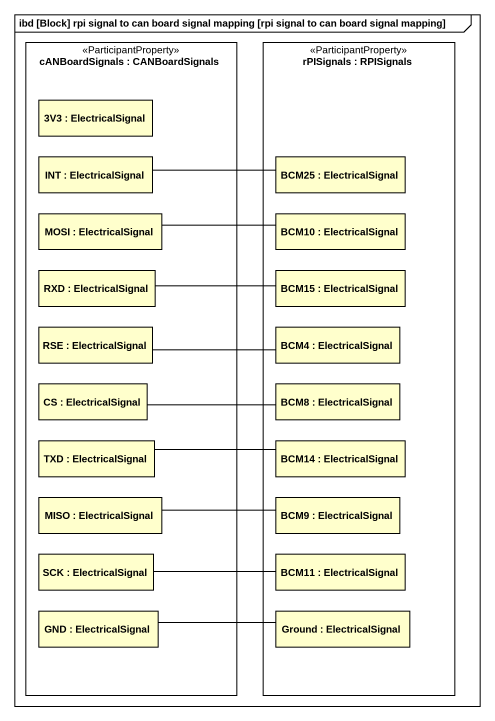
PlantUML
@startuml
mainframe ibd [Block] rpi signal to can board signal mapping [rpi signal to can board signal mapping]
rectangle "cANBoardSignals : CANBoardSignals" as cANBoardSignals <<ParticipantProperty>> {
  rectangle "3V3 : ElectricalSignal" as p3V3
  rectangle "INT : ElectricalSignal" as INT
  rectangle "MOSI : ElectricalSignal" as MOSI
  rectangle "RXD : ElectricalSignal" as RXD
  rectangle "RSE : ElectricalSignal" as RSE
  rectangle "CS : ElectricalSignal" as CS
  rectangle "TXD : ElectricalSignal" as TXD
  rectangle "MISO : ElectricalSignal" as MISO
  rectangle "SCK : ElectricalSignal" as SCK
  rectangle "GND : ElectricalSignal" as GND
}
rectangle "rPISignals : RPISignals" as rPISignals <<ParticipantProperty>> {
  rectangle "BCM25 : ElectricalSignal" as BCM25
  rectangle "BCM10 : ElectricalSignal" as BCM10
  rectangle "BCM15 : ElectricalSignal" as BCM15
  rectangle "BCM4 : ElectricalSignal" as BCM4
  rectangle "BCM8 : ElectricalSignal" as BCM8
  rectangle "BCM14 : ElectricalSignal" as BCM14
  rectangle "BCM9 : ElectricalSignal" as BCM9
  rectangle "BCM11 : ElectricalSignal" as BCM11
  rectangle "Ground : ElectricalSignal" as Ground
}
INT -right- BCM25
MOSI -right- BCM10
RXD -right- BCM15
RSE -right- BCM4
CS -right- BCM8
TXD -right- BCM14
MISO -right- BCM9
SCK -right- BCM11
GND -right- Ground
@enduml
